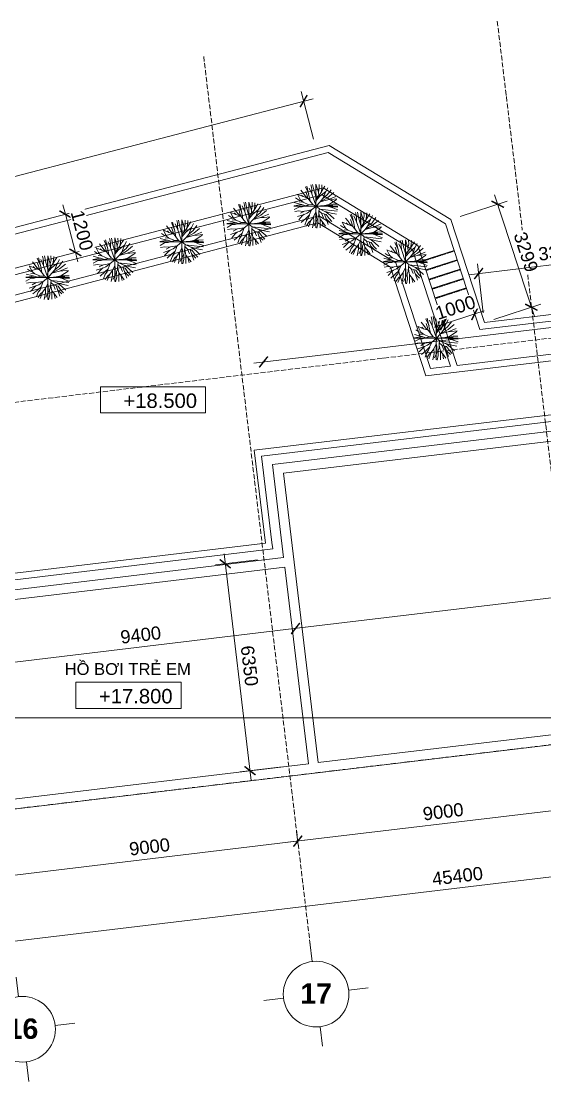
# Model space of a CAD drawing. Header units: millimetres. Extents: x -20215 to 101892, y -17414 to 45470.
# Drawn here: x 60589 to 76515, y 8652 to 41140 of the extents above; entities that cross this region are included whole.
import ezdxf

# ---------------------------------------------------------------- set-up
doc = ezdxf.new("R2010")
doc.units = ezdxf.units.MM
doc.linetypes.add('Grid Line', pattern=[4.2, 3, -0.6, 0, -0.6])
doc.linetypes.add('Overhead 1_16_', pattern=[2.579687, 1.5875, -0.992188])
for name, color, linetype, lineweight in [('CHU', 181, 'Continuous', 5), ('DIM', 1, 'Continuous', 5), ('G-ANNO-DIMS', 111, 'Continuous', 5), ('G-ANNO-SYMB', 111, 'Continuous', 5), ('G-IMPT', 8, 'Continuous', 5), ('KH', 6, 'Continuous', 5), ('L-SITE', 91, 'Continuous', 5), ('NET-THAY', 2, 'Continuous', 9), ('S-STRS', 31, 'Continuous', 5), ('TRUC', 225, 'Continuous', 5)]:
    doc.layers.add(name, color=color, linetype=linetype, lineweight=lineweight)
doc.styles.add('Arial_3', font='arial_0.ttf', dxfattribs={"height": 440})
doc.styles.add('Arial_6', font='arial_0.ttf', dxfattribs={"height": 360})
doc.styles.add('Arial_B', font='arialbd_0.ttf', dxfattribs={"height": 619.047619})
doc.styles.add('TA1', font='arial_0.ttf')
doc.dimstyles.new('D_200_KTx2', dxfattribs={"dimtxt": 400, "dimasz": 300, "dimexe": 300, "dimexo": 300, "dimgap": 160, "dimtad": 1, "dimdec": 0, "dimzin": 9, "dimtxsty": 'TA1', "dimblk": 'ARCHTICK', "dimcen": 1, "dimdle": 300, "dimclrd": 256, "dimclre": 256, "dimclrt": 7, "dimadec": 0, "dimazin": 0, "dimtfac": 1, "dimtdec": 0, "dimtix": 1, "dimtmove": 1, "dimatfit": 3, "dimldrblk": 'ARCHTICK', "dimfxl": 0, "dimtolj": 1, "dimtzin": 0, "dimlwd": -1, "dimlwe": -1, "dimarcsym": 0})

# ---------------------------------------------------------------- blocks, each defined once
blk = doc.blocks.new('CAY XANH 1 - new block_dwg_110_植栽_中_高木 - 落葉1_φ4000_H5500-1445069-IDEA-4th Storey - Detail-1404438-MẶT BẰNG TẦNG 4')
at = {"layer": 'G-IMPT'}
for p, q in [((-667, 1111), (-958, 1760)), ((879, 1317), (625, 696)), ((-2000, 33), (-1462, 119)), ((-1850, 759), (-1578, 578)), ((-1570, 578), (-1398, 529)), ((-1453, 121), (-1278, 144)), ((1796, 880), (1057, 580)), ((1855, 599), (1188, 159)), ((-1975, -315), (-1571, -88)), ((-1423, -653), (-1041, -445)), ((1923, -449), (303, -262)), ((1097, -1672), (762, -724)), ((1984, -88), (1545, -58)), ((-1024, -1718), (-864, -1308)), ((855, -1808), (552, -1405)), ((1278, -1483), (902, -1122))]:
    blk.add_line(p, q, dxfattribs=at)
at = {"layer": 'G-IMPT', "flags": 128}
for points in [[(-472, 1941), (-408, 1715), (-389, 1474), (-379, 1110)], [(-306, 1976), (-181, 1368), (30, 691), (242, 956)], [(-5, 2000), (224, 1272), (298, 1613), (285, 1980)], [(-1522, 376), (-1182, 348), (-1399, 530), (-1482, 672), (-1685, 1077)], [(-1640, 1059), (-1182, 862), (-1319, 1008)], [(-838, 1808), (-670, 1129), (-546, 458), (-743, 713), (-989, 932), (-1147, 1149), (-1389, 1451)], [(-934, 1324), (-819, 978), (-743, 713), (-1182, 862)], [(-615, 1645), (-379, 1110), (0, 0), (-295, 133)], [(1939, 182), (1516, 167), (1206, 162), (773, 64), (0, 0), (-10, 303), (30, 691), (-10, 1257), (-10, 1592)], [(1364, 1487), (1021, 1024), (625, 696), (384, 396), (0, 0), (305, -251), (268, -432)], [(10, 497), (348, 890), (879, 1317), (1065, 1665)], [(459, 1252), (242, 956), (224, 1272)], [(1602, 1227), (1074, 790), (384, 396), (1064, 582), (1374, 607), (1887, 662)], [(541, 1934), (518, 1586), (459, 1252), (641, 1557), (813, 1820)], [(-1974, 319), (-1451, 187), (-1104, 101), (-945, 37)], [(-1683, -957), (-1092, -755), (-807, -637), (-423, -352), (0, 0), (-5, -527)], [(-1182, 348), (-645, 125), (-1245, -52), (-1564, -80)], [(-546, 458), (-295, 133), (-645, 125)], [(1538, 78), (773, 64), (1241, -50)], [(-1938, -494), (-1560, -440), (-1235, -475), (-846, -416), (-423, -352), (-610, -834), (-905, -1095), (-1342, -1483)], [(-1567, -1243), (-1244, -895), (-1077, -745)], [(-867, -1310), (-703, -1095), (-608, -832)], [(-321, -1974), (-207, -1385), (-217, -960), (-458, -1297)], [(-217, -960), (-5, -527), (44, -720), (39, -1126)], [(508, -651), (268, -432), (248, -870), (165, -1101)], [(258, -651), (365, -1191), (365, -1967)], [(1865, -721), (1389, -632), (743, -453), (305, -251)], [(1438, -1391), (1191, -1135), (931, -773), (508, -651), (685, -1070)], [(1640, -1145), (1284, -817), (935, -541), (743, -453)], [(1534, -57), (1241, -50), (1512, -168), (1971, -338)], [(-682, -1880), (-458, -1297), (-645, -1459), (-866, -1803)], [(76, -1999), (175, -1573), (165, -1101), (52, -1342), (-170, -1795)], [(659, -1888), (552, -1405), (365, -1191)]]:
    blk.add_lwpolyline(points, dxfattribs=at)
blk = doc.blocks.new('CAY XANH 1 - new block_dwg-1404437-MẶT BẰNG TẦNG 4')
at = {"xscale": 0.5, "yscale": 0.5, "zscale": 0.5}
blk.add_blockref('CAY XANH 1 - new block_dwg_110_植栽_中_高木 - 落葉1_φ4000_H5500-1445069-IDEA-4th Storey - Detail-1404438-MẶT BẰNG TẦNG 4', (-494874, 495980), dxfattribs=at)
blk = doc.blocks.new('CAY XANH 1 - CAY XANH_dwg-1404436-MẶT BẰNG TẦNG 4')
at = {"layer": 'G-IMPT'}
for p, q in [((28746, 0), (28733, 0)), ((28788, 0), (28771, 0)), ((28931, 0), (28922, 0)), ((29155, 0), (29164, 0))]:
    blk.add_line(p, q, dxfattribs=at)
at = {"layer": 'G-IMPT', "flags": 128}
for points in [[(28694, 0), (28685, 0), (28661, 0), (28659, 0), (28644, 0), (28634, 0), (28611, 0), (28604, 0), (28594, 0), (28604, 0), (28610, 0), (28592, 0), (28571, 0), (28578, 0), (28604, 0), (28662, 0), (28643, 0), (28600, 0), (28579, 0), (28610, 0), (28604, 0), (28575, 0), (28564, 0), (28585, 0), (28610, 0), (28614, 0), (28600, 0), (28612, 0), (28639, 0), (28678, 0), (28708, 0), (28714, 0), (28726, 0), (28716, 0), (28712, 0), (28702, 0), (28691, 0), (28706, 0), (28731, 0), (28735, 0), (28751, 0), (28757, 0), (28781, 0), (28806, 0), (28822, 0), (28833, 0), (28837, 0), (28862, 0), (28883, 0), (28899, 0), (28916, 0), (28931, 0)], [(28648, 0), (28661, 0), (28678, 0), (28674, 0), (28670, 0), (28648, 0)], [(29039, 0), (29014, 0), (28989, 0), (28974, 0), (28976, 0), (28959, 0), (28943, 0), (28926, 0), (28918, 0), (28931, 0), (28920, 0), (28895, 0), (28878, 0), (28821, 0), (28814, 0), (28795, 0), (28770, 0), (28708, 0), (28715, 0), (28723, 0), (28717, 0), (28708, 0), (28702, 0), (28694, 0)], [(28752, 0), (28737, 0), (28716, 0)], [(28716, 0), (28725, 0), (28722, 0), (28735, 0), (28741, 0), (28746, 0), (28766, 0), (28752, 0)], [(28733, 0), (28739, 0), (28756, 0), (28766, 0), (28771, 0), (28775, 0), (28781, 0), (28789, 0), (28793, 0), (28733, 0)], [(28733, 0), (28740, 0), (28816, 0), (28825, 0), (28882, 0), (28895, 0), (28899, 0), (28889, 0), (28895, 0), (28905, 0), (28922, 0), (28928, 0)], [(28764, 0), (28748, 0), (28746, 0)], [(28785, 0), (28789, 0), (28791, 0), (28785, 0), (28764, 0)], [(28771, 0), (28769, 0), (28780, 0), (28788, 0)], [(28818, 0), (28797, 0), (28785, 0)], [(28922, 0), (28909, 0), (28910, 0), (28893, 0), (28899, 0), (28893, 0), (28868, 0), (28812, 0)], [(28812, 0), (28823, 0), (28818, 0)], [(28928, 0), (28939, 0), (28941, 0), (28947, 0), (28957, 0), (28933, 0), (28922, 0), (28931, 0), (28947, 0), (28962, 0), (28970, 0), (28982, 0), (28995, 0)], [(29091, 0), (29111, 0), (29116, 0), (29107, 0), (29089, 0), (29082, 0), (29072, 0), (29059, 0), (29037, 0), (29034, 0), (29018, 0), (29008, 0), (29003, 0), (28997, 0), (28984, 0), (28966, 0), (28959, 0), (28957, 0), (28939, 0), (28922, 0)], [(28922, 0), (28931, 0), (28933, 0), (28943, 0), (28957, 0), (28955, 0), (28959, 0), (28976, 0), (28982, 0), (28987, 0), (29005, 0), (29037, 0), (29047, 0), (29053, 0), (29041, 0), (29043, 0), (29051, 0), (29068, 0)], [(28995, 0), (29010, 0), (29026, 0), (29020, 0), (29006, 0)], [(29006, 0), (29026, 0), (29030, 0), (29018, 0), (29026, 0), (29045, 0), (29053, 0), (29062, 0), (29070, 0), (29084, 0), (29109, 0), (29115, 0)], [(29313, 0), (29293, 0), (29303, 0), (29316, 0), (29320, 0), (29303, 0), (29286, 0), (29263, 0), (29270, 0), (29305, 0), (29313, 0), (29305, 0), (29297, 0), (29282, 0), (29327, 0), (29349, 0), (29330, 0), (29344, 0), (29391, 0), (29381, 0), (29362, 0), (29366, 0), (29374, 0), (29353, 0), (29345, 0), (29331, 0), (29312, 0), (29298, 0), (29230, 0), (29212, 0), (29205, 0), (29176, 0), (29168, 0), (29151, 0), (29145, 0), (29161, 0), (29174, 0), (29170, 0), (29153, 0), (29145, 0), (29103, 0), (29107, 0), (29070, 0), (29043, 0), (29037, 0)], [(29037, 0), (29059, 0), (29072, 0), (29087, 0), (29099, 0), (29089, 0), (29076, 0), (29068, 0), (29105, 0), (29116, 0)], [(29116, 0), (29091, 0), (29084, 0), (29070, 0), (29049, 0), (29039, 0)], [(29068, 0), (29057, 0), (29060, 0), (29112, 0), (29147, 0), (29158, 0), (29136, 0), (29132, 0), (29147, 0), (29162, 0), (29170, 0), (29187, 0), (29195, 0), (29222, 0), (29233, 0), (29257, 0), (29211, 0), (29220, 0), (29209, 0), (29224, 0), (29238, 0), (29247, 0), (29261, 0), (29269, 0), (29284, 0), (29299, 0), (29313, 0)], [(29115, 0), (29101, 0), (29091, 0)], [(29161, 0), (29147, 0), (29134, 0), (29139, 0), (29162, 0), (29170, 0), (29155, 0)], [(29164, 0), (29173, 0), (29180, 0), (29193, 0), (29186, 0), (29151, 0), (29144, 0), (29138, 0), (29144, 0), (29155, 0)], [(29155, 0), (29162, 0), (29182, 0), (29192, 0), (29186, 0), (29212, 0), (29224, 0), (29205, 0), (29199, 0), (29178, 0), (29180, 0)], [(29180, 0), (29174, 0), (29161, 0)], [(29221, 0), (29199, 0), (29186, 0), (29199, 0)], [(29199, 0), (29210, 0), (29230, 0), (29241, 0), (29283, 0), (29301, 0), (29297, 0), (29239, 0), (29241, 0), (29226, 0), (29221, 0)]]:
    blk.add_lwpolyline(points, dxfattribs=at)
for points in [[(28646, 0), (28641, 0), (28707, 0), (28677, 0), (28672, 0), (28685, 0), (28677, 0)], [(28691, 0), (28669, 0), (28662, 0), (28675, 0), (28681, 0), (28698, 0), (28700, 0)], [(28738, 0), (28751, 0), (28760, 0), (28755, 0), (28738, 0), (28711, 0), (28700, 0), (28698, 0), (28716, 0), (28718, 0), (28722, 0), (28740, 0)], [(28786, 0), (28784, 0), (28768, 0), (28757, 0), (28753, 0), (28748, 0), (28768, 0), (28777, 0)], [(28905, 0), (28916, 0), (28872, 0), (28806, 0), (28810, 0), (28804, 0), (28874, 0), (28883, 0)], [(28872, 0), (28858, 0), (28852, 0), (28863, 0)], [(28898, 0), (28909, 0), (28929, 0), (28931, 0), (28935, 0), (28942, 0), (28931, 0), (28909, 0), (28880, 0)], [(28927, 0), (28942, 0), (28957, 0), (28951, 0), (28975, 0), (28957, 0), (28949, 0), (28916, 0)], [(28971, 0), (28975, 0), (28957, 0), (28942, 0), (28955, 0), (28951, 0)], [(29037, 0), (29043, 0), (29045, 0), (29026, 0), (29023, 0)], [(29118, 0), (29116, 0), (29136, 0), (29140, 0), (29129, 0)], [(29158, 0), (29162, 0), (29191, 0), (29195, 0), (29193, 0), (29206, 0), (29226, 0), (29219, 0), (29206, 0), (29204, 0), (29193, 0), (29164, 0)], [(29287, 0), (29239, 0), (29232, 0), (29295, 0), (29300, 0), (29320, 0), (29304, 0)]]:
    blk.add_lwpolyline(points, close=True, dxfattribs=at)
blk = doc.blocks.new('CAY XANH 1 - CAY XANH_dwg-1404435-MẶT BẰNG TẦNG 4')
at = {"layer": 'G-IMPT'}
for p, q in [((0, -28746), (0, -28733)), ((0, -28788), (0, -28771)), ((0, -28931), (0, -28922)), ((0, -29155), (0, -29164))]:
    blk.add_line(p, q, dxfattribs=at)
at = {"layer": 'G-IMPT', "flags": 128}
for points in [[(0, -28694), (0, -28685), (0, -28661), (0, -28659), (0, -28644), (0, -28634), (0, -28611), (0, -28604), (0, -28594), (0, -28604), (0, -28610), (0, -28592), (0, -28571), (0, -28578), (0, -28604), (0, -28662), (0, -28643), (0, -28600), (0, -28579), (0, -28610), (0, -28604), (0, -28575), (0, -28564), (0, -28585), (0, -28610), (0, -28614), (0, -28600), (0, -28612), (0, -28639), (0, -28678), (0, -28708), (0, -28714), (0, -28726), (0, -28716), (0, -28712), (0, -28702), (0, -28691), (0, -28706), (0, -28731), (0, -28735), (0, -28751), (0, -28757), (0, -28781), (0, -28806), (0, -28822), (0, -28833), (0, -28837), (0, -28862), (0, -28883), (0, -28899), (0, -28916), (0, -28931)], [(0, -28648), (0, -28661), (0, -28678), (0, -28674), (0, -28670), (0, -28648)], [(0, -29039), (0, -29014), (0, -28989), (0, -28974), (0, -28976), (0, -28959), (0, -28943), (0, -28926), (0, -28918), (0, -28931), (0, -28920), (0, -28895), (0, -28878), (0, -28821), (0, -28814), (0, -28795), (0, -28770), (0, -28708), (0, -28715), (0, -28723), (0, -28717), (0, -28708), (0, -28702), (0, -28694)], [(0, -28752), (0, -28737), (0, -28716)], [(0, -28716), (0, -28725), (0, -28722), (0, -28735), (0, -28741), (0, -28746), (0, -28766), (0, -28752)], [(0, -28733), (0, -28739), (0, -28756), (0, -28766), (0, -28771), (0, -28775), (0, -28781), (0, -28789), (0, -28793), (0, -28733)], [(0, -28733), (0, -28740), (0, -28816), (0, -28825), (0, -28882), (0, -28895), (0, -28899), (0, -28889), (0, -28895), (0, -28905), (0, -28922), (0, -28928)], [(0, -28764), (0, -28748), (0, -28746)], [(0, -28785), (0, -28789), (0, -28791), (0, -28785), (0, -28764)], [(0, -28771), (0, -28769), (0, -28780), (0, -28788)], [(0, -28818), (0, -28797), (0, -28785)], [(0, -28922), (0, -28909), (0, -28910), (0, -28893), (0, -28899), (0, -28893), (0, -28868), (0, -28812)], [(0, -28812), (0, -28823), (0, -28818)], [(0, -28928), (0, -28939), (0, -28941), (0, -28947), (0, -28957), (0, -28933), (0, -28922), (0, -28931), (0, -28947), (0, -28962), (0, -28970), (0, -28982), (0, -28995)], [(0, -29091), (0, -29111), (0, -29116), (0, -29107), (0, -29089), (0, -29082), (0, -29072), (0, -29059), (0, -29037), (0, -29034), (0, -29018), (0, -29008), (0, -29003), (0, -28997), (0, -28984), (0, -28966), (0, -28959), (0, -28957), (0, -28939), (0, -28922)], [(0, -28922), (0, -28931), (0, -28933), (0, -28943), (0, -28957), (0, -28955), (0, -28959), (0, -28976), (0, -28982), (0, -28987), (0, -29005), (0, -29037), (0, -29047), (0, -29053), (0, -29041), (0, -29043), (0, -29051), (0, -29068)], [(0, -28995), (0, -29010), (0, -29026), (0, -29020), (0, -29006)], [(0, -29006), (0, -29026), (0, -29030), (0, -29018), (0, -29026), (0, -29045), (0, -29053), (0, -29062), (0, -29070), (0, -29084), (0, -29109), (0, -29115)], [(0, -29313), (0, -29293), (0, -29303), (0, -29316), (0, -29320), (0, -29303), (0, -29286), (0, -29263), (0, -29270), (0, -29305), (0, -29313), (0, -29305), (0, -29297), (0, -29282), (0, -29327), (0, -29349), (0, -29330), (0, -29344), (0, -29391), (0, -29381), (0, -29362), (0, -29366), (0, -29374), (0, -29353), (0, -29345), (0, -29331), (0, -29312), (0, -29298), (0, -29230), (0, -29212), (0, -29205), (0, -29176), (0, -29168), (0, -29151), (0, -29145), (0, -29161), (0, -29174), (0, -29170), (0, -29153), (0, -29145), (0, -29103), (0, -29107), (0, -29070), (0, -29043), (0, -29037)], [(0, -29037), (0, -29059), (0, -29072), (0, -29087), (0, -29099), (0, -29089), (0, -29076), (0, -29068), (0, -29105), (0, -29116)], [(0, -29116), (0, -29091), (0, -29084), (0, -29070), (0, -29049), (0, -29039)], [(0, -29068), (0, -29057), (0, -29060), (0, -29112), (0, -29147), (0, -29158), (0, -29136), (0, -29132), (0, -29147), (0, -29162), (0, -29170), (0, -29187), (0, -29195), (0, -29222), (0, -29233), (0, -29257), (0, -29211), (0, -29220), (0, -29209), (0, -29224), (0, -29238), (0, -29247), (0, -29261), (0, -29269), (0, -29284), (0, -29299), (0, -29313)], [(0, -29115), (0, -29101), (0, -29091)], [(0, -29161), (0, -29147), (0, -29134), (0, -29139), (0, -29162), (0, -29170), (0, -29155)], [(0, -29164), (0, -29173), (0, -29180), (0, -29193), (0, -29186), (0, -29151), (0, -29144), (0, -29138), (0, -29144), (0, -29155)], [(0, -29155), (0, -29162), (0, -29182), (0, -29192), (0, -29186), (0, -29212), (0, -29224), (0, -29205), (0, -29199), (0, -29178), (0, -29180)], [(0, -29180), (0, -29174), (0, -29161)], [(0, -29221), (0, -29199), (0, -29186), (0, -29199)], [(0, -29199), (0, -29210), (0, -29230), (0, -29241), (0, -29283), (0, -29301), (0, -29297), (0, -29239), (0, -29241), (0, -29226), (0, -29221)]]:
    blk.add_lwpolyline(points, dxfattribs=at)
for points in [[(0, -28646), (0, -28641), (0, -28707), (0, -28677), (0, -28672), (0, -28685), (0, -28677)], [(0, -28691), (0, -28669), (0, -28662), (0, -28675), (0, -28681), (0, -28698), (0, -28700)], [(0, -28738), (0, -28751), (0, -28760), (0, -28755), (0, -28738), (0, -28711), (0, -28700), (0, -28698), (0, -28716), (0, -28718), (0, -28722), (0, -28740)], [(0, -28786), (0, -28784), (0, -28768), (0, -28757), (0, -28753), (0, -28748), (0, -28768), (0, -28777)], [(0, -28905), (0, -28916), (0, -28872), (0, -28806), (0, -28810), (0, -28804), (0, -28874), (0, -28883)], [(0, -28872), (0, -28858), (0, -28852), (0, -28863)], [(0, -28898), (0, -28909), (0, -28929), (0, -28931), (0, -28935), (0, -28942), (0, -28931), (0, -28909), (0, -28880)], [(0, -28927), (0, -28942), (0, -28957), (0, -28951), (0, -28975), (0, -28957), (0, -28949), (0, -28916)], [(0, -28971), (0, -28975), (0, -28957), (0, -28942), (0, -28955), (0, -28951)], [(0, -29037), (0, -29043), (0, -29045), (0, -29026), (0, -29023)], [(0, -29118), (0, -29116), (0, -29136), (0, -29140), (0, -29129)], [(0, -29158), (0, -29162), (0, -29191), (0, -29195), (0, -29193), (0, -29206), (0, -29226), (0, -29219), (0, -29206), (0, -29204), (0, -29193), (0, -29164)], [(0, -29287), (0, -29239), (0, -29232), (0, -29295), (0, -29300), (0, -29320), (0, -29304)]]:
    blk.add_lwpolyline(points, close=True, dxfattribs=at)
blk = doc.blocks.new('CAY XANH 1 - CAY XANH 1-1405520-MẶT BẰNG TẦNG 4')
for name, p, xscale, yscale, zscale in [('CAY XANH 1 - new block_dwg-1404437-MẶT BẰNG TẦNG 4', (331763, -332504), 0.6703958691910499, 0.6703958691910499, 0.6703958691910499), ('CAY XANH 1 - CAY XANH_dwg-1404435-MẶT BẰNG TẦNG 4', (0, 46610), 1.608504446305672, 1.608504446305672, 1.608504446305672), ('CAY XANH 1 - CAY XANH_dwg-1404436-MẶT BẰNG TẦNG 4', (-46721, 0), 1.612196637345681, 1.612196637345681, 1.612196637345681)]:
    blk.add_blockref(name, p, dxfattribs=dict(xscale=xscale, yscale=yscale, zscale=zscale))
blk = doc.blocks.new('Spot Elevations - CODE 1-1678943-MẶT BẰNG TẦNG 4')
at = {"layer": 'G-ANNO-DIMS'}
for p, q in [((10.5, 4), (-5.5, 4)), ((-5.5, 4), (-5.5, 0)), ((10.5, 0), (10.5, 4)), ((-5.5, 0), (10.5, 0))]:
    blk.add_line(p, q, dxfattribs=at)
blk = doc.blocks.new('_ARCHTICK')
at = {"color": 0, "linetype": 'ByBlock', "const_width": 0.15}
blk.add_lwpolyline([(-0.5, -0.5), (0.5, 0.5)], dxfattribs=at)
blk = doc.blocks.new('*D410')
at = {"layer": 'Defpoints', "color": 0, "transparency": 16777216}
for p in [(77988, 16813), (69001, 16163), (69052, 15742)]:
    blk.add_point(p, dxfattribs=at)
at = {"layer": 'DIM', "transparency": 16777216}
for p, q in [((78235, 17270), (68703, 16128)), ((77952, 17111), (77902, 17532)), ((69016, 16040), (68965, 16461))]:
    blk.add_line(p, q, dxfattribs=at)
at = {"layer": 'DIM', "transparency": 16777216, "xscale": 300, "yscale": 300, "zscale": 300}
for p, rotation in [((77937, 17234), 6.830649259175843), ((69001, 16163), 186.8306492591759)]:
    blk.add_blockref('_ARCHTICK', p, dxfattribs=dict(at, rotation=rotation))
at = {"layer": 'DIM', "color": 7, "transparency": 16777216, "insert": (73426, 17060), "char_height": 400, "attachment_point": 5, "rotation": 6.8306, "style": 'TA1'}
blk.add_mtext('\\A1;9000', dxfattribs=at)
blk = doc.blocks.new('*D411')
at = {"layer": 'Defpoints', "color": 0, "transparency": 16777216}
for p in [(69052, 15742), (60065, 15093), (60115, 14672)]:
    blk.add_point(p, dxfattribs=at)
at = {"layer": 'DIM', "transparency": 16777216}
for p, q in [((69016, 16040), (68965, 16461)), ((69299, 16199), (59767, 15057)), ((60080, 14970), (60029, 15391))]:
    blk.add_line(p, q, dxfattribs=at)
at = {"layer": 'DIM', "transparency": 16777216, "xscale": 300, "yscale": 300, "zscale": 300}
for p, rotation in [((69001, 16163), 6.830649259175843), ((60065, 15093), 186.8306492591759)]:
    blk.add_blockref('_ARCHTICK', p, dxfattribs=dict(at, rotation=rotation))
at = {"layer": 'DIM', "color": 7, "transparency": 16777216, "insert": (64490, 15990), "char_height": 400, "attachment_point": 5, "rotation": 6.8306, "style": 'TA1'}
blk.add_mtext('\\A1;9000', dxfattribs=at)
blk = doc.blocks.new('*D413')
at = {"layer": 'Defpoints', "color": 0, "transparency": 16777216}
for p in [(96495, 17015), (51367, 12037), (51417, 11616)]:
    blk.add_point(p, dxfattribs=at)
at = {"layer": 'DIM', "transparency": 16777216}
for p, q in [((96459, 17313), (96409, 17734)), ((96742, 17472), (51069, 12001)), ((51382, 11913), (51331, 12335))]:
    blk.add_line(p, q, dxfattribs=at)
at = {"layer": 'DIM', "transparency": 16777216, "xscale": 300, "yscale": 300, "zscale": 300}
for p, rotation in [((96445, 17436), 6.830649259175843), ((51367, 12037), 186.8306492591759)]:
    blk.add_blockref('_ARCHTICK', p, dxfattribs=dict(at, rotation=rotation))
at = {"layer": 'DIM', "color": 7, "transparency": 16777216, "insert": (73862, 15098), "char_height": 400, "attachment_point": 5, "rotation": 6.8306, "style": 'TA1'}
blk.add_mtext('\\A1;45400', dxfattribs=at)
blk = doc.blocks.new('Grid - FamilyAL-KH TRUC-550400-MẶT BẰNG HẦM 2')
at = {"layer": 'KH'}
for p, q in [((0, 7), (0, 4)), ((-8, -1), (-5, -1)), ((8, -1), (5, -1)), ((0, -9), (0, -6))]:
    blk.add_line(p, q, dxfattribs=at)
blk.add_circle((0, -1), 5, dxfattribs=at)
blk = doc.blocks.new('*D364')
at = {"layer": 'Defpoints', "color": 0, "transparency": 16777216}
for p in [(69179, 38708), (69558, 37256), (47201, 31415)]:
    blk.add_point(p, dxfattribs=at)
at = {"layer": 'DIM', "transparency": 16777216}
for p, q in [((69482, 37547), (69103, 38998)), ((46532, 32790), (69469, 38783)), ((47125, 31705), (46746, 33156))]:
    blk.add_line(p, q, dxfattribs=at)
at = {"layer": 'DIM', "transparency": 16777216, "xscale": 300, "yscale": 300, "zscale": 300}
for p, rotation in [((69179, 38708), 14.6428708967497), ((46822, 32866), 194.6428708967497)]:
    blk.add_blockref('_ARCHTICK', p, dxfattribs=dict(at, rotation=rotation))
at = {"layer": 'DIM', "color": 7, "transparency": 16777216, "insert": (57908, 36139), "char_height": 400, "attachment_point": 5, "rotation": 14.6429, "style": 'TA1', "bg_fill": 3, "box_fill_scale": 1.1, "bg_fill_color": 256, "bg_fill_true_color": 13158600, "bg_fill_transparency": 0}
blk.add_mtext('\\A1;23107', dxfattribs=at)
blk = doc.blocks.new('*D366')
at = {"layer": 'Defpoints', "color": 0, "transparency": 16777216}
for p in [(73660, 35102), (76109, 32430), (74683, 31965)]:
    blk.add_point(p, dxfattribs=at)
at = {"layer": 'DIM', "transparency": 16777216}
for p, q in [((74993, 35852), (76202, 32145)), ((73945, 35195), (75372, 35660)), ((74968, 32058), (76394, 32523))]:
    blk.add_line(p, q, dxfattribs=at)
at = {"layer": 'DIM', "transparency": 16777216, "xscale": 300, "yscale": 300, "zscale": 300}
for p, rotation in [((75086, 35567), 108.0610583119443), ((76109, 32430), 288.0610583119443)]:
    blk.add_blockref('_ARCHTICK', p, dxfattribs=dict(at, rotation=rotation))
at = {"layer": 'DIM', "color": 7, "transparency": 16777216, "insert": (75944, 34111), "char_height": 400, "attachment_point": 5, "rotation": 288.0611, "style": 'TA1', "bg_fill": 3, "box_fill_scale": 1.1, "bg_fill_color": 256, "bg_fill_true_color": 13158600, "bg_fill_transparency": 0}
blk.add_mtext('\\A1;3299', dxfattribs=at)
blk = doc.blocks.new('*D367')
at = {"layer": 'Defpoints', "color": 0, "transparency": 16777216}
for p in [(74504, 33455), (77999, 32363), (74683, 31965)]:
    blk.add_point(p, dxfattribs=at)
at = {"layer": 'DIM', "transparency": 16777216}
for p, q in [((77963, 32661), (77784, 34150)), ((78118, 33888), (74206, 33419)), ((74647, 32263), (74468, 33753))]:
    blk.add_line(p, q, dxfattribs=at)
at = {"layer": 'DIM', "transparency": 16777216, "xscale": 300, "yscale": 300, "zscale": 300, "rotation": 186.8424161083641}
blk.add_blockref('_ARCHTICK', (74504, 33455), dxfattribs=at)
at = {"layer": 'DIM', "color": 7, "transparency": 16777216, "insert": (76941, 34114), "char_height": 400, "attachment_point": 5, "rotation": 6.8424, "style": 'TA1', "bg_fill": 3, "box_fill_scale": 1.1, "bg_fill_color": 256, "bg_fill_true_color": 13158600, "bg_fill_transparency": 0}
blk.add_mtext('\\A1;3339', dxfattribs=at)
at = {"layer": 'DIM', "transparency": 16777216, "xscale": 300, "yscale": 300, "zscale": 300, "rotation": 6.842416108364065}
blk.add_blockref('_ARCHTICK', (77820, 33853), dxfattribs=at)
blk = doc.blocks.new('*D371')
at = {"layer": 'DIM', "transparency": 16777216}
for p, q in [((61930, 35260), (61854, 35550)), ((61640, 35185), (61640, 35185)), ((62233, 34099), (61930, 35260)), ((61943, 34024), (61942, 34023)), ((62233, 34099), (62308, 33809))]:
    blk.add_line(p, q, dxfattribs=at)
at = {"layer": 'DIM', "transparency": 16777216, "xscale": 300, "yscale": 300, "zscale": 300}
for p, rotation in [((61930, 35260), 284.6066596985548), ((62233, 34099), 104.6066596985548)]:
    blk.add_blockref('_ARCHTICK', p, dxfattribs=dict(at, rotation=rotation))
at = {"layer": 'DIM', "color": 7, "transparency": 16777216, "insert": (62434, 34771), "char_height": 400, "attachment_point": 5, "rotation": 284.6067, "style": 'TA1', "bg_fill": 3, "box_fill_scale": 1.1, "bg_fill_color": 256, "bg_fill_true_color": 13158600, "bg_fill_transparency": 0}
blk.add_mtext('\\A1;1200', dxfattribs=at)
at = {"layer": 'Defpoints', "color": 0, "transparency": 16777216}
for p in [(61930, 35260), (61931, 35260), (62233, 34099, 0)]:
    blk.add_point(p, dxfattribs=at)
blk = doc.blocks.new('*D372')
at = {"layer": 'DIM', "transparency": 16777216}
for p, q in [((74294, 32513), (74294, 32513)), ((73343, 32203), (73343, 32203)), ((74387, 32228), (73436, 31918)), ((74387, 32228), (74672, 32321)), ((73436, 31918), (73151, 31825))]:
    blk.add_line(p, q, dxfattribs=at)
at = {"layer": 'DIM', "transparency": 16777216, "xscale": 300, "yscale": 300, "zscale": 300}
for p, rotation in [((74387, 32228), 198.0432991822668), ((73436, 31918), 18.04329918226679)]:
    blk.add_blockref('_ARCHTICK', p, dxfattribs=dict(at, rotation=rotation))
at = {"layer": 'DIM', "color": 7, "transparency": 16777216, "insert": (73799, 32419), "char_height": 400, "attachment_point": 5, "rotation": 18.0433, "style": 'TA1', "bg_fill": 3, "box_fill_scale": 1.1, "bg_fill_color": 256, "bg_fill_true_color": 13158600, "bg_fill_transparency": 0}
blk.add_mtext('\\A1;1000', dxfattribs=at)
at = {"layer": 'Defpoints', "color": 0, "transparency": 16777216}
for p in [(74387, 32228), (73436, 31918, 0), (73436, 31918)]:
    blk.add_point(p, dxfattribs=at)
blk = doc.blocks.new('*D373')
at = {"layer": 'Defpoints', "color": 0, "transparency": 16777216}
for p in [(93277, 33795, 0), (67958, 30762, 0), (67958, 30762)]:
    blk.add_point(p, dxfattribs=at)
at = {"layer": 'DIM', "transparency": 16777216}
blk.add_line((93575, 33831), (67660, 30727), dxfattribs=at)
at = {"layer": 'DIM', "transparency": 16777216, "xscale": 300, "yscale": 300, "zscale": 300}
for p, rotation in [((93277, 33795), 6.830614788397371), ((67958, 30762), 186.8306147883974)]:
    blk.add_blockref('_ARCHTICK', p, dxfattribs=dict(at, rotation=rotation))
at = {"layer": 'DIM', "color": 7, "transparency": 16777216, "insert": (80574, 32640), "char_height": 400, "attachment_point": 5, "rotation": 6.8306, "style": 'TA1'}
blk.add_mtext('\\A1;25500', dxfattribs=at)
blk = doc.blocks.new('*D374')
at = {"layer": 'Defpoints', "color": 0, "transparency": 16777216}
for p in [(68931, 22642, 0), (59598, 21524), (59598, 21519, 0)]:
    blk.add_point(p, dxfattribs=at)
at = {"layer": 'DIM', "transparency": 16777216}
for p, q in [((69229, 22677), (59300, 21488)), ((59563, 21817), (59562, 21822))]:
    blk.add_line(p, q, dxfattribs=at)
at = {"layer": 'DIM', "transparency": 16777216, "xscale": 300, "yscale": 300, "zscale": 300}
for p, rotation in [((68931, 22642), 6.830614788306484), ((59598, 21524), 186.8306147883065)]:
    blk.add_blockref('_ARCHTICK', p, dxfattribs=dict(at, rotation=rotation))
at = {"layer": 'DIM', "color": 7, "transparency": 16777216, "insert": (64221, 22444), "char_height": 400, "attachment_point": 5, "rotation": 6.8306, "style": 'TA1'}
blk.add_mtext('\\A1;9400', dxfattribs=at)
blk = doc.blocks.new('*D375')
at = {"layer": 'Defpoints', "color": 0, "transparency": 16777216}
for p in [(94250, 25675), (94254, 25641, 0), (68931, 22642, 0)]:
    blk.add_point(p, dxfattribs=at)
at = {"layer": 'DIM', "transparency": 16777216}
for p, q in [((68633, 22606), (94548, 25710)), ((94218, 25939), (94214, 25972))]:
    blk.add_line(p, q, dxfattribs=at)
at = {"layer": 'DIM', "transparency": 16777216, "xscale": 300, "yscale": 300, "zscale": 300}
for p, rotation in [((94250, 25675), 6.830614788306513), ((68931, 22642), 186.8306147883065)]:
    blk.add_blockref('_ARCHTICK', p, dxfattribs=dict(at, rotation=rotation))
at = {"layer": 'DIM', "color": 7, "transparency": 16777216, "insert": (81547, 24520), "char_height": 400, "attachment_point": 5, "rotation": 6.8306, "style": 'TA1'}
blk.add_mtext('\\A1;25500', dxfattribs=at)
blk = doc.blocks.new('*D376')
at = {"layer": 'Defpoints', "color": 0, "transparency": 16777216}
for p in [(68072, 24767, 0), (67548, 18309), (68827, 18462, 0)]:
    blk.add_point(p, dxfattribs=at)
at = {"layer": 'DIM', "transparency": 16777216}
for p, q in [((67774, 24732), (66495, 24578)), ((66757, 24912), (67584, 18011)), ((68530, 18427), (67250, 18273))]:
    blk.add_line(p, q, dxfattribs=at)
at = {"layer": 'DIM', "transparency": 16777216, "xscale": 300, "yscale": 300, "zscale": 300}
for p, rotation in [((66793, 24614), 96.83061478839714), ((67548, 18309), 276.8306147883971)]:
    blk.add_blockref('_ARCHTICK', p, dxfattribs=dict(at, rotation=rotation))
at = {"layer": 'DIM', "color": 7, "transparency": 16777216, "insert": (67532, 21505), "char_height": 400, "attachment_point": 5, "rotation": 276.8306, "style": 'TA1'}
blk.add_mtext('\\A1;6350', dxfattribs=at)

msp = doc.modelspace()

# ---------------------------------------------------------------- linework, layer by layer
at = {"layer": 'G-ANNO-DIMS'}
msp.add_line((64820.1, 29208.6), (64095.2, 29208.6), dxfattribs=at)
at = {"layer": 'G-ANNO-SYMB'}
msp.add_line((-17317.6, 19919), (98188.3, 19919), dxfattribs=at)
at = {"layer": 'NET-THAY'}
for p, q in [((47201.2, 31414.8), (69961.4, 37361.6)), ((69961.4, 37361.6), (73660.3, 35101.6)), ((69929.7, 37146.6), (47251.8, 31221.3)), ((73493, 34969.5), (69929.7, 37146.6)), ((56261.7, 32541.9), (69771.2, 36071.6)), ((69771.2, 36071.6), (72656.7, 34308.6)), ((69739.4, 35856.6), (56481.1, 32392.5)), ((72489.4, 34176.4), (69739.4, 35856.6)), ((58215.1, 32225.4), (69644.3, 35211.6)), ((69644.3, 35211.6), (71987.5, 33779.9)), ((73660.3, 35101.6), (74682.8, 31966.1)), ((69612.6, 34996.6), (58434.5, 32076)), ((71820.4, 33647.6), (69612.6, 34996.6)), ((74543.5, 31748), (73493, 34969.5)), ((73645, 30632.8), (72489.4, 34176.4)), ((72656.7, 34308.6), (73847.5, 30657.1)), ((72903.3, 30342.5), (71820.4, 33647.6)), ((71987.5, 33779.9), (73042.3, 30560.6)), ((93386.9, 32796.2), (72903.3, 30342.5)), ((78044.9, 32167.4), (74543.5, 31748)), ((74682.8, 31966.1), (77998.6, 32363.3)), ((73847.5, 30657.1), (78319, 31192.7)), ((93392.6, 31150.8), (67676.5, 28070.4)), ((67898.8, 27895.6), (93416.4, 30952.2)), ((68232, 27633.4), (93153.8, 30618.6)), ((73042.3, 30560.6), (73645, 30632.8)), ((92891.6, 30285.1), (68565.5, 27371.2)), ((67676.5, 28070.4), (68015.4, 25240.6)), ((68214, 25264.4), (67898.8, 27895.6)), ((68570.9, 24804.1), (68232, 27633.4)), ((68565.5, 27371.2), (69621.7, 18554.2)), ((68015.4, 25240.6), (58582.9, 24110.8)), ((58805.2, 23936), (68237.8, 25065.8)), ((68237.8, 25065.8), (68214, 25264.4)), ((59138.3, 23674.2), (68570.9, 24804.1)), ((68606.6, 24506.2), (59471.9, 23412)), ((69323.8, 18518.5), (68606.6, 24506.2)), ((69621.7, 18554.2), (93947.8, 21468.1)), ((94281.3, 21205.9), (59926.9, 17090.8)), ((60189.1, 17424.3), (69323.8, 18518.5))]:
    msp.add_line(p, q, dxfattribs=at)
at = {"layer": 'NET-THAY', "color": 7}
for p, q in [((69771, 36071.6), (56261.7, 32541.9)), ((72805.2, 33853.3), (73281.1, 34006.6)), ((76494.8, 28640.3), (76496.8, 28623.4))]:
    msp.add_line(p, q, dxfattribs=at)
at = {"layer": 'S-STRS'}
for p, q in [((73756.4, 34161.6), (72805.7, 33851.6)), ((73849.5, 33876.4), (72898.7, 33566.4)), ((73942.5, 33591.2), (72991.7, 33281.2)), ((74035.5, 33306), (73084.7, 32995.9)), ((74128.5, 33020.7), (73177.8, 32710.7)), ((74221.5, 32735.5), (73270.8, 32425.5))]:
    msp.add_line(p, q, dxfattribs=at)
at = {"layer": 'S-STRS', "linetype": 'Overhead 1_16_'}
for p, q in [((73762.4, 34143.5), (72811.6, 33833.5)), ((73855.4, 33858.3), (72904.6, 33548.3)), ((73948.4, 33573.1), (72997.6, 33263)), ((74041.4, 33287.9), (73090.7, 32977.8)), ((74134.4, 33002.6), (73183.7, 32692.6))]:
    msp.add_line(p, q, dxfattribs=at)
at = {"layer": 'TRUC', "linetype": 'Grid Line', "ltscale": 50}
for p, q in [((75074.6, 41139.8), (78329.2, 13961.9)), ((66138.4, 40069.4), (69393.1, 12891.5)), ((41585.2, 27281.7), (97259.7, 33950.9)), ((43048.1, 15069), (98722.6, 21738.3))]:
    msp.add_line(p, q, dxfattribs=at)

# ---------------------------------------------------------------- block references
at = {"lineweight": 5, "xscale": 200.0000000000007, "yscale": 200.0000000000007, "zscale": 200.0000000000007, "rotation": 186.8306492592331}
for p in [(69583.4, 11302.9), (60647.2, 10232.5)]:
    msp.add_blockref('Grid - FamilyAL-KH TRUC-550400-MẶT BẰNG HẦM 2', p, dxfattribs=at)
at = {"layer": 'G-ANNO-DIMS', "xscale": 199.9999999999999, "yscale": 199.9999999999999, "zscale": 199.9999999999999}
for p in [(64095.2, 29208.6), (63350.9, 20206.5)]:
    msp.add_blockref('Spot Elevations - CODE 1-1678943-MẶT BẰNG TẦNG 4', p, dxfattribs=at)
at = {"layer": 'L-SITE'}
for p in [(69555.4, 35510.8), (67514.2, 34965.8), (65473, 34420.8), (70917, 34662.5), (63431.8, 33875.8), (72278.5, 33814.2), (61390.6, 33330.8), (73217.9, 31488.3)]:
    msp.add_blockref('CAY XANH 1 - CAY XANH 1-1405520-MẶT BẰNG TẦNG 4', p, dxfattribs=at)

# ---------------------------------------------------------------- texts
at = {"layer": 'CHU', "color": 7, "insert": (65747.6, 21586.4), "char_height": 360, "width": 3781.44, "attachment_point": 3, "line_spacing_factor": 0.936439, "style": 'Arial_6'}
msp.add_mtext('\\pt2540.0016,5079.9996,7620.0012,10159.9992,12700.0008,15239.9988,17780.0004,20319.9984,22860,25400.0016,27939.9996,30480.0012,33019.9992,35560.0008,38099.9988,40640.0004,43179.9984,45720,48260.0016,50799.9996,53340.0012,55879.9992,58420.0008,60959.9988,63500.0004,66039.9984,68580,71120.0016,73659.9996,76200.0012,78739.9992,81280.0008;HỒ BƠI TRẺ EM', dxfattribs=at)
at = {"layer": 'G-ANNO-DIMS', "char_height": 440, "width": 2251.659, "attachment_point": 1, "line_spacing_factor": 0.941778, "style": 'Arial_3'}
for s, insert in [('+18.500', (63696.5, 29801.5)), ('+17.800', (62952.2, 20799.5))]:
    msp.add_mtext(s, dxfattribs=dict(at, insert=insert))
at = {"layer": 'KH', "char_height": 619.05, "width": 1116.488, "attachment_point": 2, "line_spacing_factor": 0.941778, "style": 'Arial_B'}
for s, insert in [('17', (69559.2, 11829.3)), ('16', (60623.1, 10758.9))]:
    msp.add_mtext(s, dxfattribs=dict(at, insert=insert))

# ---------------------------------------------------------------- dimensions: what is measured, and where the dimension line sits
at = {"layer": 'DIM'}
for base, p1, p2, angle, picture, middle in [((94250, 25674.6), (68931, 22641.7, 0), (94254, 25641.3, 0), 6.83061, '*D375', (81547.2, 24519.8)), ((59597.8, 21523.8), (68931, 22641.7, 0), (59598.4, 21519.3, 0), 6.83061, '*D374', (64221.1, 22444.4)), ((51366.8, 12036.8), (96495, 17015.2), (51417.2, 11615.6), 6.83065, '*D413', (73862.3, 15098.3)), ((69001.1, 16163.5), (77987.7, 16812.6), (69051.6, 15742.2), 6.83065, '*D410', (73425.9, 17060.3)), ((60065, 15093.1), (69051.6, 15742.2), (60115.5, 14671.8), 6.83065, '*D411', (64489.8, 15989.9))]:
    dim = msp.add_linear_dim(base=base, p1=p1, p2=p2, angle=angle, dimstyle='D_200_KTx2', dxfattribs=at)
    dim.commit()
    dim.dimension.update_dxf_attribs({"geometry": picture, "text_midpoint": middle})
dim = msp.add_aligned_dim(p1=(68072.1, 24767.3, 0), p2=(68827.4, 18462.3, 0), distance=-1288.4, dimstyle='D_200_KTx2', dxfattribs=at)
dim.commit()
dim.dimension.update_dxf_attribs({"geometry": '*D376', "text_midpoint": (67532.3, 21504.9)})

# ---------------------------------------------------------------- next in the draw order: dimensions: what is measured, and where the dimension line sits
for p1, p2, picture, middle in [((47201.3, 31414.9), (69558.2, 37256.3), '*D364', (57908.4, 36139.4)), ((73660.2, 35101.6), (74682.9, 31965.4), '*D366', (75944.1, 34111.5))]:
    dim = msp.add_aligned_dim(p1=p1, p2=p2, distance=1500, dimstyle='D_200_KTx2', override={"dimtfill": 1, "dimarcsym": 2}, dxfattribs=at)
    dim.commit()
    dim.dimension.update_dxf_attribs({"geometry": picture, "text_midpoint": middle})

# ---------------------------------------------------------------- next in the draw order: dimensions: what is measured, and where the dimension line sits
dim = msp.add_aligned_dim(p1=(62233.3, 34099.2, 0), p2=(61930.7, 35260.4), distance=0.8, dimstyle='D_200_KTx2', override={"dimtfill": 1, "dimarcsym": 2}, dxfattribs=at)
dim.commit()
dim.dimension.update_dxf_attribs({"geometry": '*D371', "text_midpoint": (62433.7, 34771.4)})
dim = msp.add_linear_dim(base=(74504.2, 33454.7), p1=(77998.5, 32363.2), p2=(74682.9, 31965.4), angle=186.84242, dimstyle='D_200_KTx2', override={"dimtfill": 1, "dimarcsym": 2}, dxfattribs=at)
dim.commit()
dim.dimension.update_dxf_attribs({"geometry": '*D367', "text_midpoint": (76984.9, 33752.3), "dimtype": 161})

# ---------------------------------------------------------------- next in the draw order: dimensions: what is measured, and where the dimension line sits
dim = msp.add_aligned_dim(p1=(74387, 32227.7), p2=(73435.9, 31917.9, 0), distance=0, dimstyle='D_200_KTx2', override={"dimtfill": 1, "dimarcsym": 2}, dxfattribs=at)
dim.commit()
dim.dimension.update_dxf_attribs({"geometry": '*D372', "text_midpoint": (73798.6, 32419.1)})

# ---------------------------------------------------------------- next in the draw order: dimensions: what is measured, and where the dimension line sits
dim = msp.add_aligned_dim(p1=(93277, 33795.1, 0), p2=(67958.3, 30762.4, 0), distance=0, dimstyle='D_200_KTx2', dxfattribs=at)
dim.commit()
dim.dimension.update_dxf_attribs({"geometry": '*D373', "text_midpoint": (80574.3, 32640.4)})

doc.saveas('drawing.dxf')
